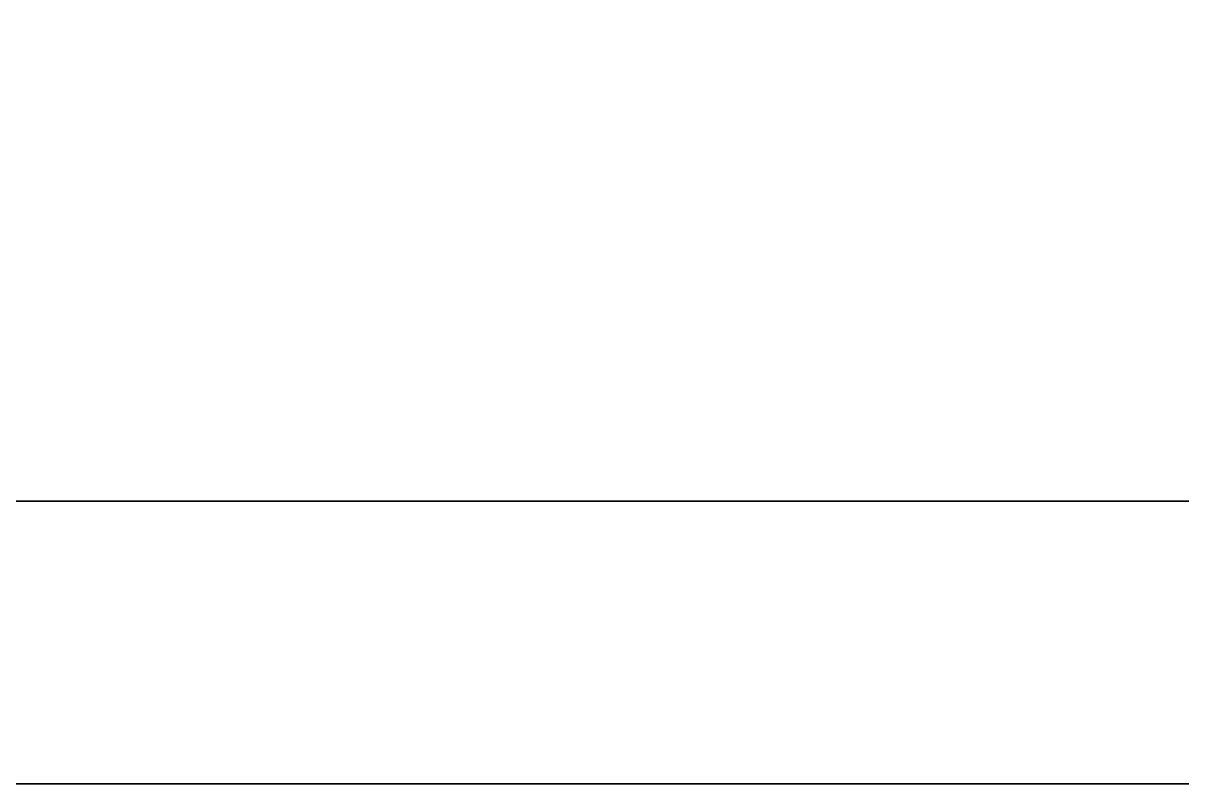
# Model space of a CAD drawing. Extents: x -1998 to 40, y -600 to 0.
# Drawn here: x -960.36 to -952.16, y -450 to -444.62 of the extents above; entities that cross this region are included whole.
import ezdxf

# ---------------------------------------------------------------- set-up
doc = ezdxf.new("R2010")
doc.units = 0

# ---------------------------------------------------------------- blocks, each defined once
blk = doc.blocks.new('rack tv terrero.bajo.Techo1', base_point=(1500, 0, 600))
at = {"layer": 'e-cerezo locarno H1632', "color": 0}
for points in [[(1500, 0, 600), (1500, 432, 600), (0, 432, 600), (0, 0, 600)], [(1500, 0, 582), (1500, 432, 582), (0, 432, 582), (0, 0, 582)]]:
    blk.add_3dface(points, dxfattribs=at)
at = {"layer": 'e-cerezp locarno', "color": 0}
blk.add_3dface([(0, 0, 582), (1500, 0, 582), (1500, 0, 600), (0, 0, 600)], dxfattribs=at)
blk = doc.blocks.new('rack tv terrero.bajo.Techo')
at = {"layer": 'e-cerezo locarno H1632'}
blk.add_blockref('rack tv terrero.bajo.Techo1', (1500, 0, 600), dxfattribs=at)
blk = doc.blocks.new('rack tv terrero.bajo.puerta (unica) [3]1', base_point=(1498.5, 2))
at = {"layer": 'e-Gris Cachemira', "color": 0}
for points in [[(1498.5, 20, 422), (1498.5, 2, 422), (1008.1667, 2, 422), (1008.1667, 20, 422)], [(1008.1667, 20), (1008.1667, 2), (1498.5, 2), (1498.5, 20)]]:
    blk.add_3dface(points, dxfattribs=at)
at = {"layer": 'e-gris cahcemeria U702', "color": 0}
blk.add_3dface([(1498.5, 2), (1498.5, 2, 422), (1008.1667, 2, 422), (1008.1667, 2)], dxfattribs=at)
blk = doc.blocks.new('rack tv terrero.bajo.puerta (unica) [3]')
at = {"layer": 'e-gris cahcemeria U702'}
blk.add_blockref('rack tv terrero.bajo.puerta (unica) [3]1', (1498.5, 2), dxfattribs=at)
blk = doc.blocks.new('rack tv terrero.bajo')
at = {"layer": 'rack tv terrero.bajo.puerta (unica) [3]'}
blk.add_blockref('rack tv terrero.bajo.puerta (unica) [3]', (0, 0), dxfattribs=at)
at = {"layer": 'rack tv terrero.bajo.Techo'}
blk.add_blockref('rack tv terrero.bajo.Techo', (0, 0), dxfattribs=at)

msp = doc.modelspace()

# ---------------------------------------------------------------- block references
msp.add_blockref('rack tv terrero.bajo', (-1998, -450, 44))

doc.saveas('drawing.dxf')
